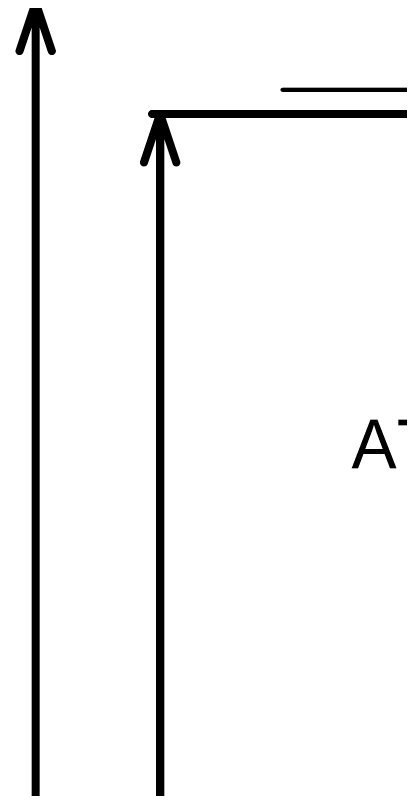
# Model space of a CAD drawing. Header units: millimetres. Extents: x -16 to 330, y -45 to 150.
# Drawn here: x -16.08 to -4.01, y 51.8 to 76.1 of the extents above; entities that cross this region are included whole.
import ezdxf

# ---------------------------------------------------------------- set-up
doc = ezdxf.new("R2010")
doc.units = ezdxf.units.MM
for name, color, linetype in [('BottomOverlay', 54, 'Continuous'), ('Mechanical1', 6, 'Continuous'), ('Mechanical13', 56, 'Continuous')]:
    doc.layers.add(name, color=color, linetype=linetype)
doc.styles.add('Arial', font='arial.ttf', dxfattribs={"height": 0.2})

msp = doc.modelspace()

# ---------------------------------------------------------------- linework, layer by layer
at = {"layer": 'Mechanical1', "const_width": 0.254}
for points in [[(-15.951, 74.976), (-15.443, 76.5)], [(-15.443, 76.5), (-14.935, 74.976)], [(-15.443, 38.356), (-15.443, 76.5)], [(-12.04, 71.476), (-11.532, 73)], [(-11.786, 73), (2.996, 73)], [(-11.532, 38.248), (-11.532, 73)], [(-11.532, 73), (-11.024, 71.476)]]:
    msp.add_lwpolyline(points, dxfattribs=at)
at = {"layer": 'Mechanical1', "const_width": 0.127}
for points in [[(-16.014, 74.976, 1), (-15.887, 74.976, 1)], [(-14.998, 74.976, 1), (-14.871, 74.976, 1)], [(-11.849, 73, 1), (-11.722, 73, 1)], [(-11.595, 73, 1), (-11.468, 73, 1)], [(-11.595, 73, 1), (-11.468, 73, 1)], [(-11.595, 73, 1), (-11.468, 73, 1)], [(-12.103, 71.476, 1), (-11.976, 71.476, 1)], [(-11.087, 71.476, 1), (-10.96, 71.476, 1)]]:
    msp.add_lwpolyline(points, format="xyb", close=True, dxfattribs=at)
at = {"layer": 'Mechanical13', "const_width": 0.127}
msp.add_lwpolyline([(-7.688, 73.759), (0.256, 73.759)], dxfattribs=at)
msp.add_lwpolyline([(-7.688, 73.759), (0.256, 73.759)], dxfattribs=at)
at = {"layer": 'Mechanical13', "const_width": 0.0635}
msp.add_lwpolyline([(-7.72, 73.759, 1), (-7.657, 73.759, 1)], format="xyb", close=True, dxfattribs=at)
msp.add_lwpolyline([(-7.72, 73.759, 1), (-7.657, 73.759, 1)], format="xyb", close=True, dxfattribs=at)

# ---------------------------------------------------------------- texts
at = {"layer": 'BottomOverlay', "style": 'Arial', "text_generation_flag": 2}
msp.add_text('RGB_DATA', height=1.524, rotation=360, dxfattribs=at).set_placement((5.954, 61.864))

doc.saveas('drawing.dxf')
